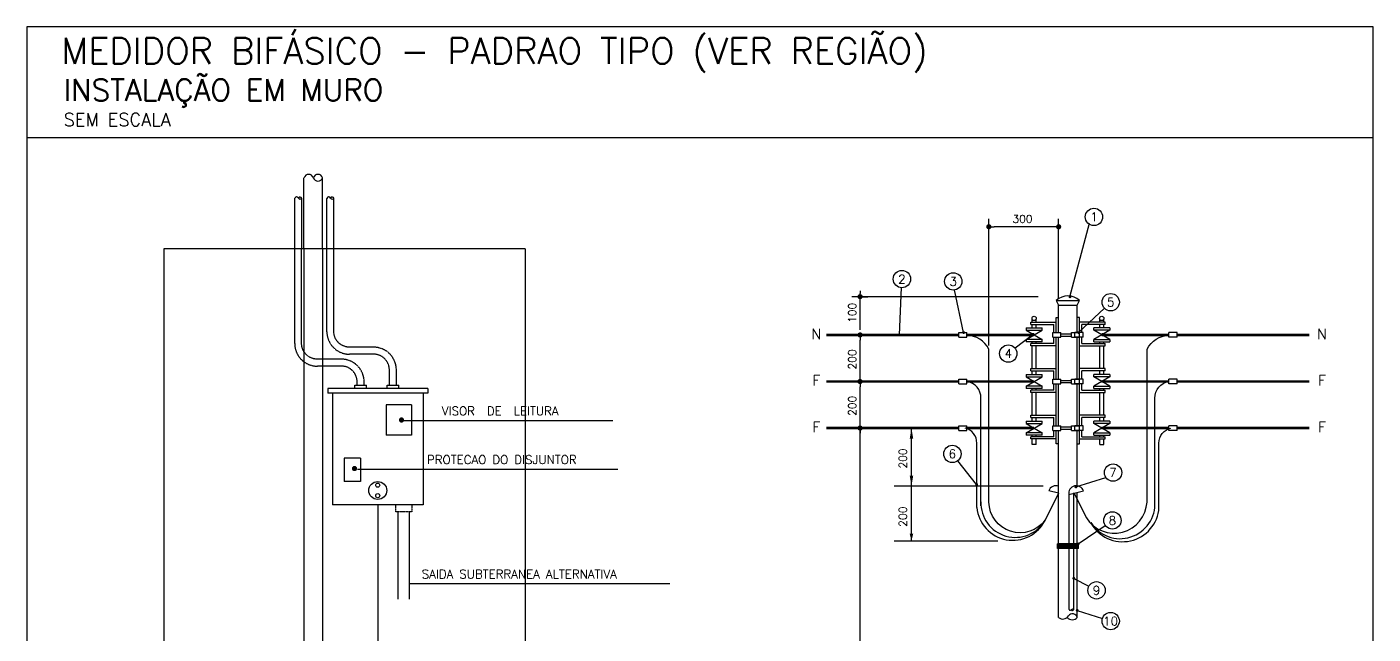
# Model space of a CAD drawing. Header units: millimetres. Extents: x -84873 to 45490, y -31 to 107079.
# Drawn here: x -35043 to -11754, y 96584 to 107079 of the extents above; entities that cross this region are included whole.
import ezdxf
from ezdxf.enums import TextEntityAlignment as Align

# ---------------------------------------------------------------- set-up
doc = ezdxf.new("R2010")
doc.units = ezdxf.units.MM
doc.linetypes.add('HIDDEN', pattern=[9.525, 6.35, -3.175])
doc.linetypes.add('HIDDEN2', pattern=[0.1875, 0.125, -0.0625])
doc.layers.add('DETALHE_ELÉTRICO_MEDIDOR', color=250, linetype='Continuous', true_color=0x333333)
doc.layers.add('TXT_2', color=3, linetype='Continuous', true_color=0x00ff00)
doc.layers.add('TXT_0', color=7, linetype='Continuous')
doc.styles.add('textstyle354', font='ROMANS')
doc.styles.add('textstyle405', font='ROMANS')
doc.styles.add('textstyle406', font='ROMANS')
doc.styles.add('textstyle407', font='ROMANS')
doc.styles.add('textstyle408', font='ROMANS')
doc.styles.add('textstyle409', font='ROMANS')
doc.styles.add('textstyle410', font='ROMANS')
doc.styles.add('textstyle411', font='ROMANS')
doc.styles.add('textstyle412', font='ROMANS')
doc.styles.add('textstyle413', font='ROMANS')
doc.styles.add('textstyle414', font='ROMANS')
doc.styles.add('textstyle415', font='ROMANS')
doc.styles.add('textstyle416', font='ROMANS')
doc.styles.add('textstyle417', font='ROMANS')
doc.styles.add('textstyle418', font='ROMANS')
doc.styles.add('textstyle419', font='ROMANS')
doc.styles.add('textstyle420', font='ROMANS')
doc.styles.add('textstyle421', font='ROMANS')
doc.styles.add('textstyle422', font='ROMANS')
doc.styles.add('textstyle423', font='ROMANS')
doc.styles.add('textstyle424', font='ROMANS')
doc.styles.add('textstyle425', font='ROMANS')
doc.styles.add('textstyle426', font='ROMANS')
doc.styles.add('textstyle427', font='ROMANS')
doc.styles.add('textstyle428', font='ROMANS')
doc.styles.add('textstyle429', font='ROMANS')
doc.styles.add('textstyle430', font='ROMANS')
doc.styles.add('textstyle431', font='ROMANS')

msp = doc.modelspace()

# ---------------------------------------------------------------- linework, layer by layer
at = {"layer": 'DETALHE_ELÉTRICO_MEDIDOR'}
for p, q in [((-30250, 103244), (-30250, 104472)), ((-29928, 103244), (-29928, 104472)), ((-30411, 103244), (-30411, 104116)), ((-30289, 103244), (-30289, 104116)), ((-29855, 103244), (-29855, 104116)), ((-29732, 103244), (-29732, 104116)), ((-32676, 103244), (-32676, 93989)), ((-26425, 103244), (-32676, 103244)), ((-26425, 103244), (-26425, 93989)), ((-17235, 102350), (-17194, 102269)), ((-17235, 102350), (-16832, 102350)), ((-17194, 101795), (-17194, 102269)), ((-17194, 102269), (-16872, 102269)), ((-16872, 102269), (-16832, 102350)), ((-16872, 101795), (-16872, 102269)), ((-17653, 101978), (-17653, 102026)), ((-17584, 101978), (-17584, 102026)), ((-17235, 101795), (-17235, 102059)), ((-17235, 102059), (-17194, 102059)), ((-16832, 102059), (-16872, 102059)), ((-16832, 101795), (-16832, 102059)), ((-16483, 101978), (-16483, 102026)), ((-16414, 101978), (-16414, 102026)), ((-18921, 101715), (-18921, 101795)), ((-18921, 101795), (-18780, 101795)), ((-18780, 101715), (-18780, 101795)), ((-17756, 101875), (-17756, 101835)), ((-17756, 101875), (-17481, 101875)), ((-17756, 101835), (-17481, 101835)), ((-17756, 101675), (-17481, 101835)), ((-17756, 101835), (-17481, 101675)), ((-17677, 101978), (-17235, 101978)), ((-17677, 101938), (-17677, 101978)), ((-17677, 101938), (-17275, 101938)), ((-17653, 101875), (-17653, 101938)), ((-17584, 101875), (-17584, 101938)), ((-17481, 101835), (-17481, 101875)), ((-17295, 101715), (-17295, 101795)), ((-17295, 101795), (-17154, 101795)), ((-17275, 101795), (-17275, 101938)), ((-17235, 101795), (-17235, 101978)), ((-17154, 101715), (-17154, 101795)), ((-17154, 101775), (-16973, 101775)), ((-16973, 101795), (-16832, 101795)), ((-16973, 101715), (-16973, 101795)), ((-16772, 101795), (-16913, 101795)), ((-16913, 101715), (-16913, 101795)), ((-16390, 101978), (-16832, 101978)), ((-16832, 101795), (-16832, 101978)), ((-16832, 101715), (-16832, 101795)), ((-16390, 101938), (-16792, 101938)), ((-16792, 101795), (-16792, 101938)), ((-16772, 101715), (-16772, 101795)), ((-16586, 101835), (-16586, 101875)), ((-16311, 101875), (-16586, 101875)), ((-16311, 101835), (-16586, 101675)), ((-16311, 101675), (-16586, 101835)), ((-16311, 101835), (-16586, 101835)), ((-16483, 101875), (-16483, 101938)), ((-16414, 101875), (-16414, 101938)), ((-16390, 101938), (-16390, 101978)), ((-16311, 101875), (-16311, 101835)), ((-15146, 101795), (-15287, 101795)), ((-15287, 101715), (-15287, 101795)), ((-15146, 101715), (-15146, 101795)), ((-18921, 101715), (-18780, 101715)), ((-17481, 101675), (-17756, 101675)), ((-17756, 101675), (-17756, 101634)), ((-17481, 101634), (-17756, 101634)), ((-17275, 101606), (-17677, 101606)), ((-17677, 101566), (-17677, 101606)), ((-17235, 101566), (-17677, 101566)), ((-17481, 101566), (-17677, 101566)), ((-17653, 101606), (-17653, 101634)), ((-17653, 101174), (-17653, 101566)), ((-17653, 101174), (-17653, 101566)), ((-17584, 101606), (-17584, 101634)), ((-17584, 101174), (-17584, 101566)), ((-17584, 101174), (-17584, 101566)), ((-17481, 101634), (-17481, 101675)), ((-17295, 101715), (-17154, 101715)), ((-17275, 101606), (-17275, 101715)), ((-17235, 101566), (-17235, 101715)), ((-17235, 100990), (-17235, 101715)), ((-17194, 100990), (-17194, 101715)), ((-17154, 101735), (-16973, 101735)), ((-16973, 101715), (-16832, 101715)), ((-16772, 101715), (-16913, 101715)), ((-16872, 100990), (-16872, 101715)), ((-16872, 100990), (-16872, 101715)), ((-16832, 101566), (-16832, 101715)), ((-16832, 100990), (-16832, 101715)), ((-16832, 101566), (-16390, 101566)), ((-16792, 101606), (-16792, 101715)), ((-16792, 101606), (-16390, 101606)), ((-16586, 101675), (-16311, 101675)), ((-16586, 101634), (-16586, 101675)), ((-16586, 101634), (-16311, 101634)), ((-16586, 101566), (-16390, 101566)), ((-16483, 101606), (-16483, 101634)), ((-16483, 101174), (-16483, 101566)), ((-16483, 101174), (-16483, 101566)), ((-16414, 101606), (-16414, 101634)), ((-16414, 101174), (-16414, 101566)), ((-16414, 101174), (-16414, 101566)), ((-16390, 101566), (-16390, 101606)), ((-16311, 101675), (-16311, 101634)), ((-15146, 101715), (-15287, 101715)), ((-17677, 101174), (-17235, 101174)), ((-17677, 101133), (-17677, 101174)), ((-17677, 101133), (-17275, 101133)), ((-17653, 101070), (-17653, 101133)), ((-17584, 101070), (-17584, 101133)), ((-17275, 100990), (-17275, 101133)), ((-16390, 101174), (-16832, 101174)), ((-16390, 101133), (-16792, 101133)), ((-16792, 100990), (-16792, 101133)), ((-16483, 101070), (-16483, 101133)), ((-16414, 101070), (-16414, 101133)), ((-16390, 101133), (-16390, 101174)), ((-29370, 100889), (-29169, 100889)), ((-29370, 100830), (-29370, 100889)), ((-29169, 100830), (-29169, 100889)), ((-28813, 100889), (-28612, 100889)), ((-28813, 100830), (-28813, 100889)), ((-28612, 100830), (-28612, 100889)), ((-18921, 100990), (-18780, 100990)), ((-18921, 100910), (-18921, 100990)), ((-18921, 100910), (-18780, 100910)), ((-18780, 100910), (-18780, 100990)), ((-17756, 101070), (-17756, 101030)), ((-17756, 101070), (-17481, 101070)), ((-17756, 101030), (-17481, 100870)), ((-17756, 100870), (-17481, 101030)), ((-17756, 101030), (-17481, 101030)), ((-17756, 100870), (-17756, 100830)), ((-17481, 100870), (-17756, 100870)), ((-17481, 101030), (-17481, 101070)), ((-17481, 100830), (-17481, 100870)), ((-17295, 100990), (-17154, 100990)), ((-17295, 100910), (-17295, 100990)), ((-17295, 100910), (-17154, 100910)), ((-17275, 100801), (-17275, 100910)), ((-17235, 100761), (-17235, 100910)), ((-17235, 100185), (-17235, 100910)), ((-17194, 100185), (-17194, 100910)), ((-17154, 100910), (-17154, 100990)), ((-17154, 100970), (-16973, 100970)), ((-17154, 100930), (-16973, 100930)), ((-16973, 100910), (-16973, 100990)), ((-16973, 100990), (-16832, 100990)), ((-16973, 100910), (-16832, 100910)), ((-16913, 100910), (-16913, 100990)), ((-16772, 100990), (-16913, 100990)), ((-16772, 100910), (-16913, 100910)), ((-16872, 100185), (-16872, 100910)), ((-16872, 100185), (-16872, 100910)), ((-16832, 100910), (-16832, 100990)), ((-16832, 100185), (-16832, 100910)), ((-16832, 100761), (-16832, 100910)), ((-16792, 100801), (-16792, 100910)), ((-16772, 100910), (-16772, 100990)), ((-16311, 101070), (-16586, 101070)), ((-16586, 101030), (-16586, 101070)), ((-16311, 101030), (-16586, 101030)), ((-16311, 100870), (-16586, 101030)), ((-16311, 101030), (-16586, 100870)), ((-16586, 100870), (-16311, 100870)), ((-16586, 100830), (-16586, 100870)), ((-16311, 101070), (-16311, 101030)), ((-16311, 100870), (-16311, 100830)), ((-15287, 100910), (-15287, 100990)), ((-15146, 100990), (-15287, 100990)), ((-15146, 100910), (-15287, 100910)), ((-15146, 100910), (-15146, 100990)), ((-28107, 100830), (-29837, 100830)), ((-29837, 100830), (-29837, 100749)), ((-28107, 100749), (-29837, 100749)), ((-29757, 100749), (-29757, 98818)), ((-28187, 100749), (-28187, 98818)), ((-28107, 100830), (-28107, 100749)), ((-18539, 98803), (-18539, 100662)), ((-17481, 100830), (-17756, 100830)), ((-17275, 100801), (-17677, 100801)), ((-17677, 100761), (-17677, 100801)), ((-17235, 100761), (-17677, 100761)), ((-17481, 100761), (-17677, 100761)), ((-17653, 100801), (-17653, 100830)), ((-17653, 100369), (-17653, 100761)), ((-17584, 100801), (-17584, 100830)), ((-17584, 100369), (-17584, 100761)), ((-16832, 100761), (-16390, 100761)), ((-16792, 100801), (-16390, 100801)), ((-16586, 100830), (-16311, 100830)), ((-16586, 100761), (-16390, 100761)), ((-16483, 100801), (-16483, 100830)), ((-16483, 100369), (-16483, 100761)), ((-16414, 100801), (-16414, 100830)), ((-16414, 100369), (-16414, 100761)), ((-16390, 100761), (-16390, 100801)), ((-15528, 98803), (-15528, 100662)), ((-28389, 100548), (-28831, 100548)), ((-28831, 100548), (-28831, 100025)), ((-28389, 100548), (-28389, 100025)), ((-18921, 100185), (-18780, 100185)), ((-18921, 100105), (-18921, 100185)), ((-18780, 100105), (-18780, 100185)), ((-17756, 100266), (-17756, 100225)), ((-17756, 100266), (-17481, 100266)), ((-17756, 100225), (-17481, 100065)), ((-17756, 100065), (-17481, 100225)), ((-17756, 100225), (-17481, 100225)), ((-17677, 100369), (-17235, 100369)), ((-17677, 100329), (-17677, 100369)), ((-17677, 100329), (-17275, 100329)), ((-17653, 100266), (-17653, 100329)), ((-17584, 100266), (-17584, 100329)), ((-17481, 100225), (-17481, 100266)), ((-17295, 100185), (-17154, 100185)), ((-17295, 100105), (-17295, 100185)), ((-17275, 100185), (-17275, 100329)), ((-17235, 100185), (-17235, 100369)), ((-17154, 100105), (-17154, 100185)), ((-17154, 100165), (-16973, 100165)), ((-16973, 100105), (-16973, 100185)), ((-16973, 100185), (-16832, 100185)), ((-16913, 100105), (-16913, 100185)), ((-16772, 100185), (-16913, 100185)), ((-16390, 100369), (-16832, 100369)), ((-16832, 100185), (-16832, 100369)), ((-16832, 100105), (-16832, 100185)), ((-16390, 100329), (-16792, 100329)), ((-16792, 100185), (-16792, 100329)), ((-16772, 100105), (-16772, 100185)), ((-16311, 100266), (-16586, 100266)), ((-16586, 100225), (-16586, 100266)), ((-16311, 100225), (-16586, 100225)), ((-16311, 100065), (-16586, 100225)), ((-16311, 100225), (-16586, 100065)), ((-16483, 100266), (-16483, 100329)), ((-16414, 100266), (-16414, 100329)), ((-16390, 100329), (-16390, 100369)), ((-16311, 100266), (-16311, 100225)), ((-15146, 100185), (-15287, 100185)), ((-15287, 100105), (-15287, 100185)), ((-15146, 100105), (-15146, 100185)), ((-28389, 100025), (-28831, 100025)), ((-18921, 100105), (-18780, 100105)), ((-17756, 100065), (-17756, 100025)), ((-17481, 100065), (-17756, 100065)), ((-17481, 100025), (-17756, 100025)), ((-17275, 99996), (-17677, 99996)), ((-17677, 99956), (-17677, 99996)), ((-17235, 99956), (-17677, 99956)), ((-17481, 99956), (-17677, 99956)), ((-17653, 99996), (-17653, 100025)), ((-17653, 99859), (-17653, 99956)), ((-17584, 99996), (-17584, 100025)), ((-17584, 99859), (-17584, 99956)), ((-17481, 100025), (-17481, 100065)), ((-17295, 100105), (-17154, 100105)), ((-17275, 99996), (-17275, 100105)), ((-17235, 99956), (-17235, 100105)), ((-17235, 99875), (-17235, 100105)), ((-17194, 96872), (-17194, 100105)), ((-17154, 100125), (-16973, 100125)), ((-16973, 100105), (-16832, 100105)), ((-16772, 100105), (-16913, 100105)), ((-16872, 99147), (-16872, 100105)), ((-16832, 99875), (-16832, 100105)), ((-16832, 99956), (-16832, 100105)), ((-16832, 99956), (-16390, 99956)), ((-16792, 99996), (-16792, 100105)), ((-16792, 99996), (-16390, 99996)), ((-16586, 100065), (-16311, 100065)), ((-16586, 100025), (-16586, 100065)), ((-16586, 100025), (-16311, 100025)), ((-16586, 99956), (-16390, 99956)), ((-16483, 99996), (-16483, 100025)), ((-16483, 99859), (-16483, 99956)), ((-16414, 99996), (-16414, 100025)), ((-16414, 99859), (-16414, 99956)), ((-16390, 99956), (-16390, 99996)), ((-16311, 100065), (-16311, 100025)), ((-15146, 100105), (-15287, 100105)), ((-18609, 98772), (-18609, 99886)), ((-17584, 99859), (-17653, 99859)), ((-17194, 99875), (-17235, 99875)), ((-16872, 99875), (-16832, 99875)), ((-16483, 99859), (-16414, 99859)), ((-15458, 98772), (-15458, 99886)), ((-29556, 99622), (-29556, 99220)), ((-29274, 99622), (-29556, 99622)), ((-29274, 99622), (-29274, 99220)), ((-29274, 99220), (-29556, 99220)), ((-17194, 99017), (-17364, 99059)), ((-17019, 98996), (-16765, 99059)), ((-17013, 97006), (-17013, 99016)), ((-16933, 97006), (-16933, 99027)), ((-16872, 96872), (-16872, 99032)), ((-28187, 98818), (-29757, 98818)), ((-16852, 98142), (-17214, 98142)), ((-17214, 98061), (-17214, 98142)), ((-16852, 98122), (-17214, 98122)), ((-16852, 98102), (-17214, 98102)), ((-16852, 98081), (-17214, 98081)), ((-16852, 98061), (-17214, 98061)), ((-16852, 98061), (-16852, 98142))]:
    msp.add_line(p, q, dxfattribs=at)
at = {"layer": 'DETALHE_ELÉTRICO_MEDIDOR', "linetype": 'HIDDEN'}
for p, q in [((-30250, 103244), (-30250, 93989)), ((-29928, 103244), (-29928, 93989)), ((-28972, 98818), (-28972, 93735)), ((-28629, 98697), (-28629, 97190)), ((-28428, 98697), (-28428, 97190))]:
    msp.add_line(p, q, dxfattribs=at)
at = {"layer": 'DETALHE_ELÉTRICO_MEDIDOR', "linetype": 'HIDDEN2'}
for p, q in [((-28669, 98818), (-28669, 98697)), ((-28387, 98818), (-28387, 98697)), ((-28387, 98697), (-28669, 98697))]:
    msp.add_line(p, q, dxfattribs=at)
at = {"layer": 'DETALHE_ELÉTRICO_MEDIDOR', "linetype": 'HIDDEN'}
for points in [[(-29330, 100946, 0.41124), (-29602, 101215), (-30019, 101215, -0.41124), (-30411, 101604), (-30411, 103244)], [(-28773, 101153, 0.41124), (-29045, 101422), (-29462, 101422, -0.41124), (-29855, 101811), (-29855, 103244)]]:
    msp.add_lwpolyline(points, format="xyb", dxfattribs=at)
at = {"layer": 'DETALHE_ELÉTRICO_MEDIDOR', "linetype": 'HIDDEN', "flags": 128}
for points in [[(-29209, 100889), (-29209, 100947, 0.41124), (-29602, 101336), (-30019, 101336, -0.41124), (-30291, 101605), (-30291, 103244)], [(-28652, 100889), (-28652, 101154, 0.41124), (-29045, 101543), (-29462, 101543, -0.41124), (-29734, 101812), (-29734, 103244)]]:
    msp.add_lwpolyline(points, format="xyb", dxfattribs=at)
at = {"layer": 'DETALHE_ELÉTRICO_MEDIDOR'}
for points, format in [([(-18921, 101755, 45, 45, 0), (-21212, 101755, 45, 45, 0)], "xyseb"), ([(-17618, 101755, 45, 45, 0), (-18780, 101755, 45, 45, 0)], "xyseb"), ([(-16448, 101755, 45, 45, 0), (-15287, 101755, 45, 45, 0)], "xyseb"), ([(-15146, 101755, 45, 45, 0), (-12855, 101755, 45, 45, 0)], "xyseb"), ([(-17194, 99017), (-17426, 98555, -0.71898), (-18401, 98866), (-18401, 101509, 0.249981), (-18780, 101755)], "xyb"), ([(-16933, 99027), (-16714, 98591, 0.72815), (-15665, 98866), (-15665, 101509, -0.249981), (-15287, 101755)], "xyb"), ([(-18921, 100950, 45, 45, 0), (-21212, 100950, 45, 45, 0)], "xyseb"), ([(-17618, 100950, 45, 45, 0), (-18780, 100950, 45, 45, 0)], "xyseb"), ([(-18539, 100662, 0.376933), (-18780, 100950)], "xyb"), ([(-16448, 100950, 45, 45, 0), (-15287, 100950, 45, 45, 0)], "xyseb"), ([(-15528, 100662, -0.376933), (-15287, 100950)], "xyb"), ([(-15146, 100950, 45, 45, 0), (-12855, 100950, 45, 45, 0)], "xyseb"), ([(-18921, 100145, 45, 45, 0), (-21212, 100145, 45, 45, 0)], "xyseb"), ([(-18609, 99886, 0.35485), (-18814, 100145)], "xyb"), ([(-17618, 100145, 45, 45, 0), (-18780, 100145, 45, 45, 0)], "xyseb"), ([(-16448, 100145, 45, 45, 0), (-15287, 100145, 45, 45, 0)], "xyseb"), ([(-15458, 99886, -0.35485), (-15252, 100145)], "xyb"), ([(-15146, 100145, 45, 45, 0), (-12855, 100145, 45, 45, 0)], "xyseb")]:
    msp.add_lwpolyline(points, format=format, dxfattribs=at)
at = {"layer": 'DETALHE_ELÉTRICO_MEDIDOR', "linetype": 'HIDDEN', "flags": 128}
for points in [[(-28773, 100889), (-28773, 101154)], [(-29330, 100889), (-29330, 100947)]]:
    msp.add_lwpolyline(points, dxfattribs=at)
at = {"layer": 'DETALHE_ELÉTRICO_MEDIDOR'}
for centre, radius in [((-17618, 102040), 37), ((-16448, 102040), 37), ((-28974, 99066), 155), ((-28974, 99158), 35.3), ((-28974, 98976), 35.3)]:
    msp.add_circle(centre, radius, dxfattribs=at)
for centre, radius, start, end in [((-30169, 104445), 85.1, 18.9773, 161.0227), ((-30008, 104445), 85.1, 18.9773, 161.0227), ((-30008, 104500), 85.1, 198.9773, 341.0227), ((-30378, 104104), 35.7, 28.2147, 160.6015), ((-30318, 104109), 30.2, 12.1738, 157.8449), ((-30316, 104141), 36.7, 213.2553, 316.7635), ((-29821, 104104), 35.7, 28.2147, 160.6015), ((-29762, 104109), 30.2, 12.1738, 157.8449), ((-29759, 104141), 36.7, 213.2553, 316.7635), ((-17033, 102138), 292, 46.3972, 133.6028), ((-17240, 99017), 131, 69.6531, 161.4766), ((-16889, 99017), 131, 18.5234, 189.3609), ((-17987, 98829), 624, 185.1798, 334.0138), ((-17943, 98852), 596, 178.2363, 330.1021), ((-16131, 98837), 604, 212.5592, 3.2169), ((-16087, 98811), 630, 208.4118, 356.4564), ((-17120, 96958), 114, 229.1963, 327.94), ((-16954, 96847), 85.3, 16.5507, 144.0474), ((-16994, 97018), 22.9, 211.7719, 316.0775), ((-16953, 96979), 34, 53.7204, 136.0775), ((-16956, 97015), 24.9, 211.1112, 338.6867), ((-16958, 96940), 109, 217.8326, 321.554)]:
    msp.add_arc(centre, radius, start, end, dxfattribs=at)
at = {"layer": 'TXT_0'}
for p, q in [((-18401, 101575), (-18401, 103760)), ((-17194, 102390), (-17194, 103760)), ((-16998, 102414), (-16661, 103688)), ((-17284, 103625), (-18311, 103625)), ((-19945, 101755), (-19915, 102572)), ((-18838, 101795), (-18993, 102532)), ((-17546, 102414), (-20771, 102414)), ((-20630, 101845), (-20630, 102470)), ((-20584, 102416), (-20495, 102416)), ((-16848, 101795), (-16403, 102217)), ((-20630, 101040), (-20630, 101665)), ((-20584, 101755), (-20495, 101755)), ((-17635, 101765), (-17946, 101524)), ((-17235, 100990), (-17235, 101174)), ((-16832, 100990), (-16832, 101174)), ((-20655, 100950), (-20765, 100950)), ((-20655, 100950), (-20765, 100950)), ((-20630, 100235), (-20630, 100860)), ((-28526, 100277), (-24905, 100277)), ((-20690, 100145), (-20495, 100145)), ((-20690, 100145), (-20495, 100145)), ((-20630, 85965), (-20630, 100265)), ((-19740, 99140), (-19740, 100145)), ((-18613, 99168), (-18940, 99581)), ((-29327, 99435), (-24820, 99435)), ((-16895, 99128), (-16375, 99288)), ((-17462, 99140), (-20039, 99140)), ((-19740, 98192), (-19740, 99140)), ((-16856, 98142), (-16388, 98463)), ((-18249, 98192), (-20039, 98192)), ((-28427, 97457), (-23921, 97457)), ((-16933, 97547), (-16671, 97410)), ((-16872, 96992), (-16437, 96854))]:
    msp.add_line(p, q, dxfattribs=at)
at = {"layer": 'TXT_0', "color": 0, "linetype": 'ByBlock'}
for p, q in [((-18356, 103625), (-18311, 103625)), ((-17239, 103625), (-17284, 103625)), ((-20630, 102515), (-20630, 102470)), ((-20630, 101710), (-20630, 101665)), ((-20630, 100995), (-20630, 101040)), ((-20630, 100905), (-20630, 100860)), ((-20630, 100190), (-20630, 100235)), ((-20630, 100100), (-20630, 100055))]:
    msp.add_line(p, q, dxfattribs=at)
for points in [[(-18379, 103625, 45, 45, 1), (-18424, 103625, 45, 45, 1)], [(-17217, 103625, 45, 45, 1), (-17172, 103625, 45, 45, 1)], [(-20630, 102394, 45, 45, 1), (-20630, 102439, 45, 45, 1)], [(-20630, 101732, 45, 45, 1), (-20630, 101777, 45, 45, 1)], [(-20630, 100927, 45, 45, 1), (-20630, 100972, 45, 45, 1)], [(-20630, 100972, 45, 45, 1), (-20630, 100927, 45, 45, 1)], [(-20630, 100123, 45, 45, 1), (-20630, 100168, 45, 45, 1)], [(-20630, 100168, 45, 45, 1), (-20630, 100123, 45, 45, 1)]]:
    msp.add_lwpolyline(points, format="xyseb", close=True, dxfattribs=at)
at = {"layer": 'TXT_0'}
for points in [[(-17010, 102414, 25, 25, 1), (-16985, 102414, 25, 25, 1)], [(-19957, 101755, 25, 25, 1), (-19932, 101755, 25, 25, 1)], [(-18850, 101795, 25, 25, 1), (-18825, 101795, 25, 25, 1)], [(-17648, 101765, 25, 25, 1), (-17623, 101765, 25, 25, 1)], [(-16860, 101795, 25, 25, 1), (-16835, 101795, 25, 25, 1)], [(-16419, 101765, 25, 25, -1), (-16444, 101765, 25, 25, -1)], [(-28563, 100307, 45, 45, 1), (-28563, 100262, 45, 45, 1)], [(-29376, 99468, 45, 45, 1), (-29376, 99423, 45, 45, 1)], [(-18625, 99168, 25, 25, 1), (-18600, 99168, 25, 25, 1)], [(-16908, 99128, 25, 25, 1), (-16883, 99128, 25, 25, 1)], [(-16869, 98142, 25, 25, 1), (-16844, 98142, 25, 25, 1)], [(-16945, 97547, 25, 25, 1), (-16920, 97547, 25, 25, 1)], [(-16885, 96992, 25, 25, 1), (-16860, 96992, 25, 25, 1)]]:
    msp.add_lwpolyline(points, format="xyseb", close=True, dxfattribs=at)
for centre in [(-16583, 103795), (-19906, 102721), (-19018, 102680), (-16294, 102321), (-18065, 101433), (-19033, 99699), (-16253, 99375), (-16264, 98548), (-16539, 97340), (-16294, 96809)]:
    msp.add_circle(centre, 150, dxfattribs=at)
for points in [[(-19710, 99961), (-19771, 99961), (-19740, 100145)], [(-19710, 99325), (-19771, 99325), (-19740, 99140)], [(-19710, 98320), (-19771, 98320), (-19740, 98192)]]:
    msp.add_solid(points, dxfattribs=at)
at = {"layer": 'TXT_2'}
msp.add_line((-35043, 105170), (-11754, 105170), dxfattribs=at)
msp.add_lwpolyline([(-11754, 107079), (-35043, 107079), (-35043, 81206), (-11754, 81206)], close=True, dxfattribs=at)

# ---------------------------------------------------------------- texts
at = {"layer": 'TXT_0'}
for s, height, style, p in [('SEM ESCALA', 225, 'textstyle412', (-34407, 105365)), ('300', 135, 'textstyle427', (-17991, 103693)), ('VISOR  DE  LEITURA', 150, 'textstyle410', (-27864, 100366)), ('PROTECAO DO DISJUNTOR', 150, 'textstyle411', (-28123, 99524)), ('SAIDA SUBTERRANEA ALTERNATIVA', 150, 'textstyle354', (-28213, 97546))]:
    msp.add_text(s, height=height, dxfattribs=dict(at, style=style)).set_placement(p)
for s, height, style, p in [('1', 150, 'textstyle428', (-16583, 103795)), ('2', 150, 'textstyle421', (-19906, 102721)), ('3', 150, 'textstyle426', (-19018, 102680)), ('5', 150, 'textstyle422', (-16294, 102321)), ('N', 180, 'textstyle415', (-21386, 101773)), ('N', 180, 'textstyle429', (-12638, 101773)), ('4', 150, 'textstyle424', (-18065, 101433)), ('F', 180, 'textstyle416', (-21386, 100969)), ('F', 180, 'textstyle431', (-12638, 100969)), ('F', 180, 'textstyle417', (-21386, 100164)), ('F', 180, 'textstyle430', (-12638, 100164)), ('6', 150, 'textstyle423', (-19033, 99699)), ('7', 150, 'textstyle425', (-16253, 99375)), ('8', 150, 'textstyle408', (-16264, 98548)), ('9', 150, 'textstyle407', (-16539, 97340)), ('10', 150, 'textstyle406', (-16294, 96809))]:
    msp.add_text(s, height=height, dxfattribs=dict(at, style=style)).set_placement(p, align=Align.MIDDLE)
for s, style, p in [('100', 'textstyle414', (-20698, 101964)), ('200', 'textstyle419', (-20698, 101159)), ('200', 'textstyle418', (-20698, 100355)), ('200', 'textstyle420', (-19822, 99445)), ('200', 'textstyle405', (-19822, 98440))]:
    msp.add_text(s, height=135, rotation=90, dxfattribs=dict(at, style=style)).set_placement(p)
at = {"layer": 'TXT_2'}
for s, height, style, p in [('MEDIDOR BIFÁSICO - PADRAO TIPO (VER REGIÃO)', 450, 'textstyle409', (-34445, 106441)), ('INSTALAÇÃO EM MURO', 375, 'textstyle413', (-34407, 105802))]:
    msp.add_text(s, height=height, dxfattribs=dict(at, style=style)).set_placement(p)

doc.saveas('drawing.dxf')
